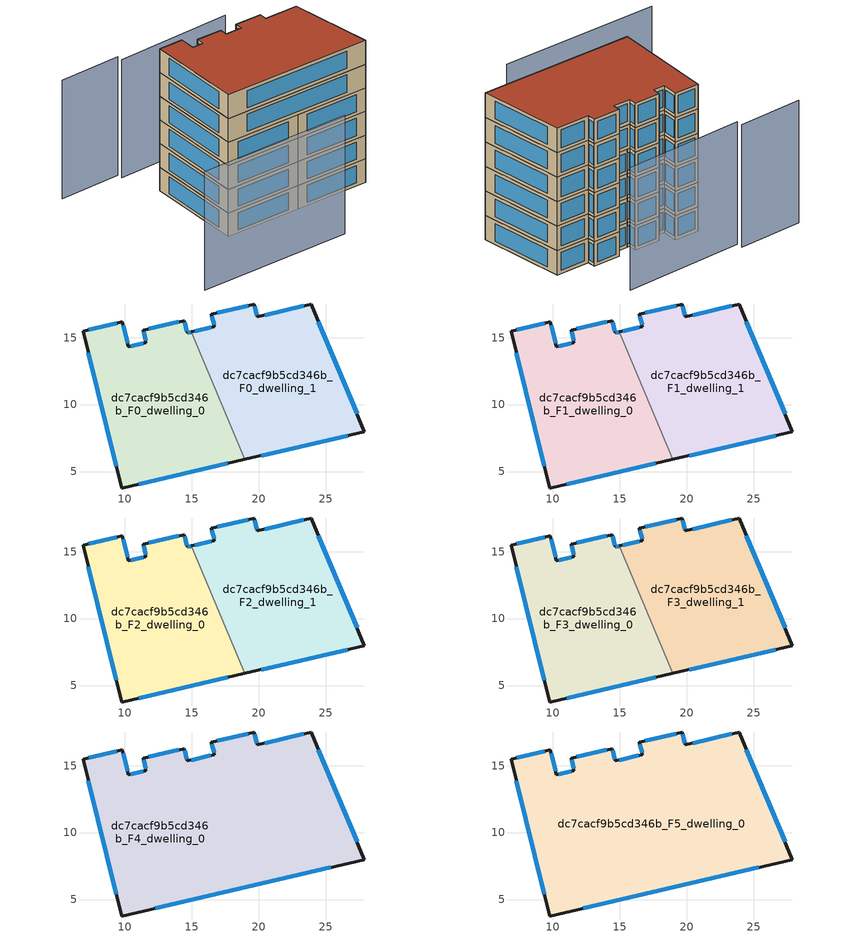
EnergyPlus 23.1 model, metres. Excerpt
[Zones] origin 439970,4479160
dc7cacf9b5cd346b_F0_dwelling_0
 floor ground (EU_floor_Construction): 18.94,5.9 14.96,15.42 14.66,15.35 14.44,16.28 11.36,15.56 11.56,14.63 10.25,14.32 9.81,16.17 6.87,15.48 9.76,3.77 z0
 wall outside (EU_wall_Construction): 18.94,5.9 9.76,3.77 6.87,15.48 9.81,16.17 10.25,14.32 11.56,14.63 11.36,15.56 14.44,16.28 14.66,15.35 14.96,15.42 z0:3
 wall to dc7cacf9b5cd346b_F0_dwelling_1 (EU_wall_Construction): 14.96,15.42 18.94,5.9 z0:3
 window (EU_Window_Construction): 11.79,15.66 14.01,16.18 / 14.47,16.15 14.63,15.48 / 14.7,15.36 14.92,15.41 / 17.66,5.61 11.04,4.07 / 9.36,5.4 7.27,13.86 / 7.28,15.58 9.4,16.07 / 9.87,15.91 10.19,14.58 / 10.43,14.37 11.38,14.59 / 11.53,14.76 11.39,15.43 z0.42:2.58
dc7cacf9b5cd346b_F0_dwelling_1
 floor ground (EU_floor_Construction): 27.88,7.98 23.9,17.51 19.89,16.55 19.65,17.48 16.45,16.74 16.68,15.83 14.96,15.42 18.94,5.9 z0
 wall outside (EU_wall_Construction): 14.96,15.42 16.68,15.83 16.45,16.74 19.65,17.48 19.89,16.55 23.9,17.51 27.88,7.98 18.94,5.9 z0:3
 window (EU_Window_Construction): 19.68,17.35 19.85,16.68 / 20.44,16.69 23.34,17.38 / 24.45,16.19 27.33,9.3 / 26.64,7.69 20.18,6.19 / 15.2,15.48 16.44,15.77 / 16.65,15.95 16.48,16.61 / 16.89,16.84 19.2,17.38 z0.42:2.58
dc7cacf9b5cd346b_F1_dwelling_0
 floor to dc7cacf9b5cd346b_F0_dwelling_0 (EU_floor_Construction): 18.94,5.9 14.96,15.42 14.66,15.35 14.44,16.28 11.36,15.56 11.56,14.63 10.25,14.32 9.81,16.17 6.87,15.48 9.76,3.77 z3
 wall outside (EU_wall_Construction): 18.94,5.9 9.76,3.77 6.87,15.48 9.81,16.17 10.25,14.32 11.56,14.63 11.36,15.56 14.44,16.28 14.66,15.35 14.96,15.42 z3:6
 wall to dc7cacf9b5cd346b_F1_dwelling_1 (EU_wall_Construction): 14.96,15.42 18.94,5.9 z3:6
 window (EU_Window_Construction): 11.79,15.66 14.01,16.18 / 14.47,16.15 14.63,15.48 / 14.7,15.36 14.92,15.41 / 17.66,5.61 11.04,4.07 / 9.36,5.4 7.27,13.86 / 7.28,15.58 9.4,16.07 / 9.87,15.91 10.19,14.58 / 10.43,14.37 11.38,14.59 / 11.53,14.76 11.39,15.43 z3.42:5.58
dc7cacf9b5cd346b_F1_dwelling_1
 floor to dc7cacf9b5cd346b_F0_dwelling_1 (EU_floor_Construction): 27.88,7.98 23.9,17.51 19.89,16.55 19.65,17.48 16.44,16.74 16.68,15.83 14.96,15.42 18.94,5.9 z3
 wall outside (EU_wall_Construction): 14.96,15.42 16.68,15.83 16.45,16.74 19.65,17.48 19.89,16.55 23.9,17.51 27.88,7.98 18.94,5.9 z3:6
 window (EU_Window_Construction): 19.68,17.35 19.85,16.68 / 20.44,16.69 23.34,17.38 / 24.45,16.19 27.33,9.3 / 26.64,7.69 20.18,6.19 / 15.2,15.48 16.44,15.77 / 16.65,15.95 16.48,16.61 / 16.89,16.84 19.2,17.38 z3.42:5.58
dc7cacf9b5cd346b_F2_dwelling_0
 floor to dc7cacf9b5cd346b_F1_dwelling_0 (EU_floor_Construction): 18.94,5.9 14.96,15.42 14.66,15.35 14.44,16.28 11.36,15.56 11.56,14.63 10.25,14.32 9.81,16.17 6.87,15.48 9.76,3.77 z6
 wall outside (EU_wall_Construction): 18.94,5.9 9.76,3.77 6.87,15.48 9.81,16.17 10.25,14.32 11.56,14.63 11.36,15.56 14.44,16.28 14.66,15.35 14.96,15.42 z6:9
 wall to dc7cacf9b5cd346b_F2_dwelling_1 (EU_wall_Construction): 14.96,15.42 18.94,5.9 z6:9
 window (EU_Window_Construction): 11.79,15.66 14.01,16.18 / 14.47,16.15 14.63,15.48 / 14.7,15.36 14.92,15.41 / 17.66,5.61 11.04,4.07 / 9.36,5.4 7.27,13.86 / 7.28,15.58 9.4,16.07 / 9.87,15.91 10.19,14.58 / 10.43,14.37 11.38,14.59 / 11.53,14.76 11.39,15.43 z6.42:8.58
dc7cacf9b5cd346b_F2_dwelling_1
 floor to dc7cacf9b5cd346b_F1_dwelling_1 (EU_floor_Construction): 27.88,7.98 23.9,17.51 19.89,16.55 19.65,17.48 16.44,16.74 16.68,15.83 14.96,15.42 18.94,5.9 z6
 wall outside (EU_wall_Construction): 14.96,15.42 16.68,15.83 16.45,16.74 19.65,17.48 19.89,16.55 23.9,17.51 27.88,7.98 18.94,5.9 z6:9
 window (EU_Window_Construction): 19.68,17.35 19.85,16.68 / 20.44,16.69 23.34,17.38 / 24.45,16.19 27.33,9.3 / 26.64,7.69 20.18,6.19 / 15.2,15.48 16.44,15.77 / 16.65,15.95 16.48,16.61 / 16.89,16.84 19.2,17.38 z6.42:8.58
dc7cacf9b5cd346b_F3_dwelling_0
 floor to dc7cacf9b5cd346b_F2_dwelling_0 (EU_floor_Construction): 18.94,5.9 14.96,15.42 14.66,15.35 14.44,16.28 11.36,15.56 11.56,14.63 10.25,14.32 9.81,16.17 6.87,15.48 9.76,3.77 z9
 wall outside (EU_wall_Construction): 18.94,5.9 9.76,3.77 6.87,15.48 9.81,16.17 10.25,14.32 11.56,14.63 11.36,15.56 14.44,16.28 14.66,15.35 14.96,15.42 z9:12
 wall to dc7cacf9b5cd346b_F3_dwelling_1 (EU_wall_Construction): 14.96,15.42 18.94,5.9 z9:12
 window (EU_Window_Construction): 11.79,15.66 14.01,16.18 / 14.47,16.15 14.63,15.48 / 14.7,15.36 14.92,15.41 / 17.66,5.61 11.04,4.07 / 9.36,5.4 7.27,13.86 / 7.28,15.58 9.4,16.07 / 9.87,15.91 10.19,14.58 / 10.43,14.37 11.38,14.59 / 11.53,14.76 11.39,15.43 z9.42:11.58
dc7cacf9b5cd346b_F3_dwelling_1
 floor to dc7cacf9b5cd346b_F2_dwelling_1 (EU_floor_Construction): 27.88,7.98 23.9,17.51 19.89,16.55 19.65,17.48 16.44,16.74 16.68,15.83 14.96,15.42 18.94,5.9 z9
 wall outside (EU_wall_Construction): 14.96,15.42 16.68,15.83 16.45,16.74 19.65,17.48 19.89,16.55 23.9,17.51 27.88,7.98 18.94,5.9 z9:12
 window (EU_Window_Construction): 19.68,17.35 19.85,16.68 / 20.44,16.69 23.34,17.38 / 24.45,16.19 27.33,9.3 / 26.64,7.69 20.18,6.19 / 15.2,15.48 16.44,15.77 / 16.65,15.95 16.48,16.61 / 16.89,16.84 19.2,17.38 z9.42:11.58
dc7cacf9b5cd346b_F4_dwelling_0
 floor to dc7cacf9b5cd346b_F3_dwelling_0 (EU_floor_Construction): 18.94,5.9 14.96,15.42 14.66,15.35 14.44,16.28 11.36,15.56 11.56,14.63 10.25,14.32 9.81,16.17 6.87,15.48 9.76,3.77 z12
 floor to dc7cacf9b5cd346b_F3_dwelling_1 (EU_floor_Construction): 27.88,7.98 23.9,17.51 19.89,16.55 19.65,17.48 16.44,16.74 16.68,15.83 14.96,15.42 18.94,5.9 z12
 wall outside (EU_wall_Construction): 11.36,15.56 14.44,16.28 14.66,15.35 16.68,15.83 16.45,16.74 19.65,17.48 19.89,16.55 23.9,17.51 27.88,7.98 9.76,3.77 6.87,15.48 9.81,16.17 10.25,14.32 11.56,14.63 11.36,15.56 z12:15
 window (EU_Window_Construction): 11.79,15.66 14.01,16.18 / 14.47,16.15 14.63,15.48 / 14.94,15.42 16.4,15.76 / 16.65,15.95 16.48,16.61 / 16.89,16.84 19.2,17.38 / 19.68,17.35 19.85,16.68 / 20.44,16.69 23.34,17.38 / 24.45,16.19 27.33,9.3 / 25.37,7.39 12.28,4.35 / 9.36,5.4 7.27,13.86 / 7.28,15.58 9.4,16.07 / 9.87,15.91 10.19,14.58 / 10.43,14.37 11.38,14.59 / 11.53,14.76 11.39,15.43 z12.42:14.58
dc7cacf9b5cd346b_F5_dwelling_0
 floor to dc7cacf9b5cd346b_F4_dwelling_0 (EU_floor_Construction): 27.88,7.98 23.9,17.51 19.89,16.55 19.65,17.48 16.44,16.74 16.68,15.83 14.66,15.35 14.44,16.28 11.36,15.56 11.56,14.63 10.25,14.32 9.81,16.17 6.87,15.48 9.76,3.77 z15
 wall outside (EU_wall_Construction): 11.36,15.56 14.44,16.28 14.66,15.35 16.68,15.83 16.45,16.74 19.65,17.48 19.89,16.55 23.9,17.51 27.88,7.98 9.76,3.77 6.87,15.48 9.81,16.17 10.25,14.32 11.56,14.63 11.36,15.56 z15:18
 window (EU_Window_Construction): 11.79,15.66 14.01,16.18 / 14.47,16.15 14.63,15.48 / 14.94,15.42 16.4,15.76 / 16.65,15.95 16.48,16.61 / 16.89,16.84 19.2,17.38 / 19.68,17.35 19.85,16.68 / 20.44,16.69 23.34,17.38 / 24.45,16.19 27.33,9.3 / 25.37,7.39 12.28,4.35 / 9.36,5.4 7.27,13.86 / 7.28,15.58 9.4,16.07 / 9.87,15.91 10.19,14.58 / 10.43,14.37 11.38,14.59 / 11.53,14.76 11.39,15.43 z15.42:17.58
 roof outside (EU_roof_Construction): 23.9,17.51 27.88,7.98 9.76,3.77 6.87,15.48 9.81,16.17 10.25,14.32 11.56,14.63 11.36,15.56 14.44,16.28 14.66,15.35 16.68,15.83 16.45,16.74 19.65,17.48 19.89,16.55 z18
shading: 2.98,-5.18 21.53,-0.73 / 4.04,20.22 -3.41,18.25 / 18.12,23.31 4.22,19.54 z0:15
[Building]
EU S2 Campaign: North Axis=0; Terrain=City; Solar Distribution=FullExterior
[Site:Location]
Madrid: Latitude=40.5; Longitude=-3.5; Time Zone=1; Elevation=609
[SizingPeriod:WeatherFileDays]
AnnualSizingPeriod: Begin Month=1; Begin Day of Month=1; End Month=12; End Day of Month=31; Day of Week for Start Day=Monday; Use Weather File Daylight Saving Period=No; Use Weather File Rain and Snow Indicators=No
[MATERIAL]
EU_InternalMass_Material: Roughness=MediumRough; Thickness=0.1; Conductivity=1; Density=1800; Specific Heat=900; Thermal Absorptance=0.9; Solar Absorptance=0.7; Visible Absorptance=0.7
[MATERIAL:NOMASS] Roughness=MediumRough; Thermal Absorptance=0.9; Solar Absorptance=0.7; Visible Absorptance=0.7
Name | Thermal Resistance
EU_wall_NoMass | 1.60022
EU_roof_NoMass | 1.57597
EU_floor_NoMass | 0.470652
[WINDOWMATERIAL:SIMPLEGLAZINGSYSTEM]
EU_Window_SimpleGlazing: UFactor=3.28802; Solar Heat Gain Coefficient=0.85; Visible Transmittance=0.85
[CONSTRUCTION]
EU_wall_Construction: EU_wall_NoMass
EU_roof_Construction: EU_roof_NoMass
EU_floor_Construction: EU_floor_NoMass
EU_InternalMass_Construction: EU_InternalMass_Material
EU_Window_Construction: EU_Window_SimpleGlazing
[ZONE] Type=1; Multiplier=1; Ceiling Height=autocalculate; Floor Area=autocalculate; Part of Total Floor Area=Yes
Name | Volume
dc7cacf9b5cd346b_F0_dwelling_0 | 289.536
dc7cacf9b5cd346b_F1_dwelling_0; dc7cacf9b5cd346b_F2_dwelling_0; dc7cacf9b5cd346b_F3_dwelling_0 | 289.535
dc7cacf9b5cd346b_F4_dwelling_0 | 579.062
dc7cacf9b5cd346b_F5_dwelling_0 | 579.075
dc7cacf9b5cd346b_F0_dwelling_1 | 289.527
dc7cacf9b5cd346b_F1_dwelling_1; dc7cacf9b5cd346b_F2_dwelling_1; dc7cacf9b5cd346b_F3_dwelling_1 | 289.528
[INTERNALMASS] Construction=EU_InternalMass_Construction
Name | Zone or ZoneList | Surface Area
dc7cacf9b5cd346b_F0_dwelling_0_EU_InternalMass | dc7cacf9b5cd346b_F0_dwelling_0 | 96.5119
dc7cacf9b5cd346b_F0_dwelling_1_EU_InternalMass | dc7cacf9b5cd346b_F0_dwelling_1 | 96.5092
dc7cacf9b5cd346b_F1_dwelling_0_EU_InternalMass | dc7cacf9b5cd346b_F1_dwelling_0 | 96.5119
dc7cacf9b5cd346b_F1_dwelling_1_EU_InternalMass | dc7cacf9b5cd346b_F1_dwelling_1 | 96.5092
dc7cacf9b5cd346b_F2_dwelling_0_EU_InternalMass | dc7cacf9b5cd346b_F2_dwelling_0 | 96.5119
dc7cacf9b5cd346b_F2_dwelling_1_EU_InternalMass | dc7cacf9b5cd346b_F2_dwelling_1 | 96.5092
dc7cacf9b5cd346b_F3_dwelling_0_EU_InternalMass | dc7cacf9b5cd346b_F3_dwelling_0 | 96.5119
dc7cacf9b5cd346b_F3_dwelling_1_EU_InternalMass | dc7cacf9b5cd346b_F3_dwelling_1 | 96.5092
dc7cacf9b5cd346b_F4_dwelling_0_EU_InternalMass | dc7cacf9b5cd346b_F4_dwelling_0 | 193.025
dc7cacf9b5cd346b_F5_dwelling_0_EU_InternalMass | dc7cacf9b5cd346b_F5_dwelling_0 | 193.025
[OTHEREQUIPMENT] Fuel Type=Electricity; Design Level Calculation Method=Watts/Area; Power per Zone Floor Area=1; Fraction Latent=0; Fraction Radiant=0; Fraction Lost=0; Carbon Dioxide Generation Rate=0; EndUse Subcategory=EU_Step8_InternalGains
Name | Zone or ZoneList or Space or SpaceList | Schedule
EU_Step8_InternalGain_dc7cacf9b5cd346b_F0_dwelling_0_f000 | dc7cacf9b5cd346b_F0_dwelling_0 | EU_Step8_GainSchedule_dc7cacf9b5cd346b_F0_dwelling_0_f000
EU_Step8_InternalGain_dc7cacf9b5cd346b_F0_dwelling_1_f000 | dc7cacf9b5cd346b_F0_dwelling_1 | EU_Step8_GainSchedule_dc7cacf9b5cd346b_F0_dwelling_1_f000
EU_Step8_InternalGain_dc7cacf9b5cd346b_F1_dwelling_0_f000 | dc7cacf9b5cd346b_F1_dwelling_0 | EU_Step8_GainSchedule_dc7cacf9b5cd346b_F1_dwelling_0_f000
EU_Step8_InternalGain_dc7cacf9b5cd346b_F1_dwelling_1_f000 | dc7cacf9b5cd346b_F1_dwelling_1 | EU_Step8_GainSchedule_dc7cacf9b5cd346b_F1_dwelling_1_f000
EU_Step8_InternalGain_dc7cacf9b5cd346b_F2_dwelling_0_f000 | dc7cacf9b5cd346b_F2_dwelling_0 | EU_Step8_GainSchedule_dc7cacf9b5cd346b_F2_dwelling_0_f000
EU_Step8_InternalGain_dc7cacf9b5cd346b_F2_dwelling_1_f000 | dc7cacf9b5cd346b_F2_dwelling_1 | EU_Step8_GainSchedule_dc7cacf9b5cd346b_F2_dwelling_1_f000
EU_Step8_InternalGain_dc7cacf9b5cd346b_F3_dwelling_0_f000 | dc7cacf9b5cd346b_F3_dwelling_0 | EU_Step8_GainSchedule_dc7cacf9b5cd346b_F3_dwelling_0_f000
EU_Step8_InternalGain_dc7cacf9b5cd346b_F3_dwelling_1_f000 | dc7cacf9b5cd346b_F3_dwelling_1 | EU_Step8_GainSchedule_dc7cacf9b5cd346b_F3_dwelling_1_f000
EU_Step8_InternalGain_dc7cacf9b5cd346b_F4_dwelling_0_f000 | dc7cacf9b5cd346b_F4_dwelling_0 | EU_Step8_GainSchedule_dc7cacf9b5cd346b_F4_dwelling_0_f000
EU_Step8_InternalGain_dc7cacf9b5cd346b_F5_dwelling_0_f000 | dc7cacf9b5cd346b_F5_dwelling_0 | EU_Step8_GainSchedule_dc7cacf9b5cd346b_F5_dwelling_0_f000
[ZONEVENTILATION:DESIGNFLOWRATE] Schedule=EU_AlwaysOn; Design Flow Rate Calculation Method=AirChanges/Hour; Air Changes per Hour=0.480704; Ventilation Type=Natural; Fan Pressure Rise=0; Fan Total Efficiency=1; Constant Term Coefficient=1; Temperature Term Coefficient=0; Velocity Term Coefficient=0; Velocity Squared Term Coefficient=0; Minimum Indoor Temperature=-100; Maximum Indoor Temperature=100; Delta Temperature=-100; Minimum Outdoor Temperature=-100; Maximum Outdoor Temperature=100; Maximum Wind Speed=40
Name | Zone or ZoneList or Space or SpaceList
EU_ConstantAir_dc7cacf9b5cd346b_F0_dwelling_0 | dc7cacf9b5cd346b_F0_dwelling_0
EU_ConstantAir_dc7cacf9b5cd346b_F0_dwelling_1 | dc7cacf9b5cd346b_F0_dwelling_1
EU_ConstantAir_dc7cacf9b5cd346b_F1_dwelling_0 | dc7cacf9b5cd346b_F1_dwelling_0
EU_ConstantAir_dc7cacf9b5cd346b_F1_dwelling_1 | dc7cacf9b5cd346b_F1_dwelling_1
EU_ConstantAir_dc7cacf9b5cd346b_F2_dwelling_0 | dc7cacf9b5cd346b_F2_dwelling_0
EU_ConstantAir_dc7cacf9b5cd346b_F2_dwelling_1 | dc7cacf9b5cd346b_F2_dwelling_1
EU_ConstantAir_dc7cacf9b5cd346b_F3_dwelling_0 | dc7cacf9b5cd346b_F3_dwelling_0
EU_ConstantAir_dc7cacf9b5cd346b_F3_dwelling_1 | dc7cacf9b5cd346b_F3_dwelling_1
EU_ConstantAir_dc7cacf9b5cd346b_F4_dwelling_0 | dc7cacf9b5cd346b_F4_dwelling_0
EU_ConstantAir_dc7cacf9b5cd346b_F5_dwelling_0 | dc7cacf9b5cd346b_F5_dwelling_0
[HVACTEMPLATE:THERMOSTAT] Constant Heating Setpoint=20; Constant Cooling Setpoint=50
EU_HeatOnly_dc7cacf9b5cd346b_F0_dwelling_0; EU_HeatOnly_dc7cacf9b5cd346b_F0_dwelling_1; EU_HeatOnly_dc7cacf9b5cd346b_F1_dwelling_0; EU_HeatOnly_dc7cacf9b5cd346b_F1_dwelling_1; EU_HeatOnly_dc7cacf9b5cd346b_F2_dwelling_0; EU_HeatOnly_dc7cacf9b5cd346b_F2_dwelling_1; EU_HeatOnly_dc7cacf9b5cd346b_F3_dwelling_0; EU_HeatOnly_dc7cacf9b5cd346b_F3_dwelling_1; EU_HeatOnly_dc7cacf9b5cd346b_F4_dwelling_0; EU_HeatOnly_dc7cacf9b5cd346b_F5_dwelling_0
[HVACTEMPLATE:ZONE:IDEALLOADSAIRSYSTEM] System Availability Schedule=EU_AlwaysOn; Maximum Heating Supply Air Temperature=50; Minimum Cooling Supply Air Temperature=13; Maximum Heating Supply Air Humidity Ratio=0.0156; Minimum Cooling Supply Air Humidity Ratio=0.0077; Heating Limit=NoLimit; Cooling Limit=NoLimit; Heating Availability Schedule=EU_AlwaysOn; Cooling Availability Schedule=EU_CoolingOff; Dehumidification Control Type=ConstantSensibleHeatRatio; Cooling Sensible Heat Ratio=0.7; Dehumidification Setpoint=60; Humidification Control Type=None; Humidification Setpoint=30; Outdoor Air Method=None; Outdoor Air Flow Rate per Person=0.00944; Outdoor Air Flow Rate per Zone Floor Area=0; Outdoor Air Flow Rate per Zone=0; Demand Controlled Ventilation Type=None; Outdoor Air Economizer Type=NoEconomizer; Heat Recovery Type=None; Sensible Heat Recovery Effectiveness=0.7; Latent Heat Recovery Effectiveness=0.65
Name | Template Thermostat
dc7cacf9b5cd346b_F0_dwelling_0 | EU_HeatOnly_dc7cacf9b5cd346b_F0_dwelling_0
dc7cacf9b5cd346b_F0_dwelling_1 | EU_HeatOnly_dc7cacf9b5cd346b_F0_dwelling_1
dc7cacf9b5cd346b_F1_dwelling_0 | EU_HeatOnly_dc7cacf9b5cd346b_F1_dwelling_0
dc7cacf9b5cd346b_F1_dwelling_1 | EU_HeatOnly_dc7cacf9b5cd346b_F1_dwelling_1
dc7cacf9b5cd346b_F2_dwelling_0 | EU_HeatOnly_dc7cacf9b5cd346b_F2_dwelling_0
dc7cacf9b5cd346b_F2_dwelling_1 | EU_HeatOnly_dc7cacf9b5cd346b_F2_dwelling_1
dc7cacf9b5cd346b_F3_dwelling_0 | EU_HeatOnly_dc7cacf9b5cd346b_F3_dwelling_0
dc7cacf9b5cd346b_F3_dwelling_1 | EU_HeatOnly_dc7cacf9b5cd346b_F3_dwelling_1
dc7cacf9b5cd346b_F4_dwelling_0 | EU_HeatOnly_dc7cacf9b5cd346b_F4_dwelling_0
dc7cacf9b5cd346b_F5_dwelling_0 | EU_HeatOnly_dc7cacf9b5cd346b_F5_dwelling_0
[SIZING:ZONE] Zone Cooling Design Supply Air Temperature Input Method=SupplyAirTemperature; Zone Cooling Design Supply Air Temperature=13; Zone Heating Design Supply Air Temperature Input Method=SupplyAirTemperature; Zone Heating Design Supply Air Temperature=50; Zone Cooling Design Supply Air Humidity Ratio=0.008; Zone Heating Design Supply Air Humidity Ratio=0.008; Cooling Design Air Flow Method=DesignDay; Cooling Design Air Flow Rate=0; Cooling Minimum Air Flow per Zone Floor Area=0.000762; Cooling Minimum Air Flow=0; Cooling Minimum Air Flow Fraction=0.2; Heating Design Air Flow Method=DesignDay; Heating Design Air Flow Rate=0; Heating Maximum Air Flow per Zone Floor Area=0.002032; Heating Maximum Air Flow=0.141576; Heating Maximum Air Flow Fraction=0.3; Account for Dedicated Outdoor Air System=No; Dedicated Outdoor Air System Control Strategy=NeutralSupplyAir; Dedicated Outdoor Air Low Setpoint Temperature for Design=autosize; Dedicated Outdoor Air High Setpoint Temperature for Design=autosize; Zone Load Sizing Method=Sensible Load Only No Latent Load; Zone Latent Cooling Design Supply Air Humidity Ratio Input Method=HumidityRatioDifference; Zone Cooling Design Supply Air Humidity Ratio Difference=0.005; Zone Latent Heating Design Supply Air Humidity Ratio Input Method=HumidityRatioDifference; Zone Humidification Design Supply Air Humidity Ratio Difference=0.005
dc7cacf9b5cd346b_F0_dwelling_0; dc7cacf9b5cd346b_F0_dwelling_1; dc7cacf9b5cd346b_F1_dwelling_0; dc7cacf9b5cd346b_F1_dwelling_1; dc7cacf9b5cd346b_F2_dwelling_0; dc7cacf9b5cd346b_F2_dwelling_1; dc7cacf9b5cd346b_F3_dwelling_0; dc7cacf9b5cd346b_F3_dwelling_1; dc7cacf9b5cd346b_F4_dwelling_0; dc7cacf9b5cd346b_F5_dwelling_0
[SCHEDULE:CONSTANT]
Name | Hourly Value
EU_AlwaysOn | 1
EU_CoolingOff | 0
[SCHEDULE:FILE] Column Number=1; Rows to Skip at Top=0; Number of Hours of Data=8760; Column Separator=Comma; Interpolate to Timestep=No; Minutes per Item=60; Adjust Schedule for Daylight Savings=Yes
Name | File
EU_Step8_GainSchedule_dc7cacf9b5cd346b_F0_dwelling_0_f000 | ../../schedules/dc7cacf9b5cd346b/dc7cacf9b5cd346b_F0_dwelling_0_f000_gain.csv
EU_Step8_GainSchedule_dc7cacf9b5cd346b_F0_dwelling_1_f000 | ../../schedules/dc7cacf9b5cd346b/dc7cacf9b5cd346b_F0_dwelling_1_f000_gain.csv
EU_Step8_GainSchedule_dc7cacf9b5cd346b_F1_dwelling_0_f000 | ../../schedules/dc7cacf9b5cd346b/dc7cacf9b5cd346b_F1_dwelling_0_f000_gain.csv
EU_Step8_GainSchedule_dc7cacf9b5cd346b_F1_dwelling_1_f000 | ../../schedules/dc7cacf9b5cd346b/dc7cacf9b5cd346b_F1_dwelling_1_f000_gain.csv
EU_Step8_GainSchedule_dc7cacf9b5cd346b_F2_dwelling_0_f000 | ../../schedules/dc7cacf9b5cd346b/dc7cacf9b5cd346b_F2_dwelling_0_f000_gain.csv
EU_Step8_GainSchedule_dc7cacf9b5cd346b_F2_dwelling_1_f000 | ../../schedules/dc7cacf9b5cd346b/dc7cacf9b5cd346b_F2_dwelling_1_f000_gain.csv
EU_Step8_GainSchedule_dc7cacf9b5cd346b_F3_dwelling_0_f000 | ../../schedules/dc7cacf9b5cd346b/dc7cacf9b5cd346b_F3_dwelling_0_f000_gain.csv
EU_Step8_GainSchedule_dc7cacf9b5cd346b_F3_dwelling_1_f000 | ../../schedules/dc7cacf9b5cd346b/dc7cacf9b5cd346b_F3_dwelling_1_f000_gain.csv
EU_Step8_GainSchedule_dc7cacf9b5cd346b_F4_dwelling_0_f000 | ../../schedules/dc7cacf9b5cd346b/dc7cacf9b5cd346b_F4_dwelling_0_f000_gain.csv
EU_Step8_GainSchedule_dc7cacf9b5cd346b_F5_dwelling_0_f000 | ../../schedules/dc7cacf9b5cd346b/dc7cacf9b5cd346b_F5_dwelling_0_f000_gain.csv
